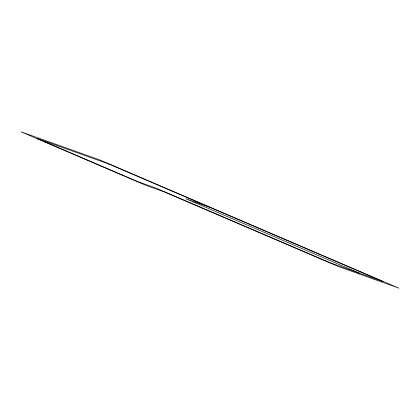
<?xml version="1.0" encoding="UTF-8"?>
<svg xmlns="http://www.w3.org/2000/svg" width="420" height="420" viewBox="0 0 420 420"><rect width="100%" height="100%" fill="white"/><g stroke="black" fill="none" stroke-linecap="round" stroke-linejoin="round"><path stroke-width="0.63" d="M209.501 207.207L185.819 198.749L359.452 273.2M100.543 160.22L21 131.812L145.824 185.335L164.467 191.993L338.1 266.438L399 288.188L100.543 160.22M108.791 164.031L36.866 138.343L137.576 181.524L156.214 188.181L329.847 262.626L383.135 281.657L108.791 164.031"/></g></svg>
